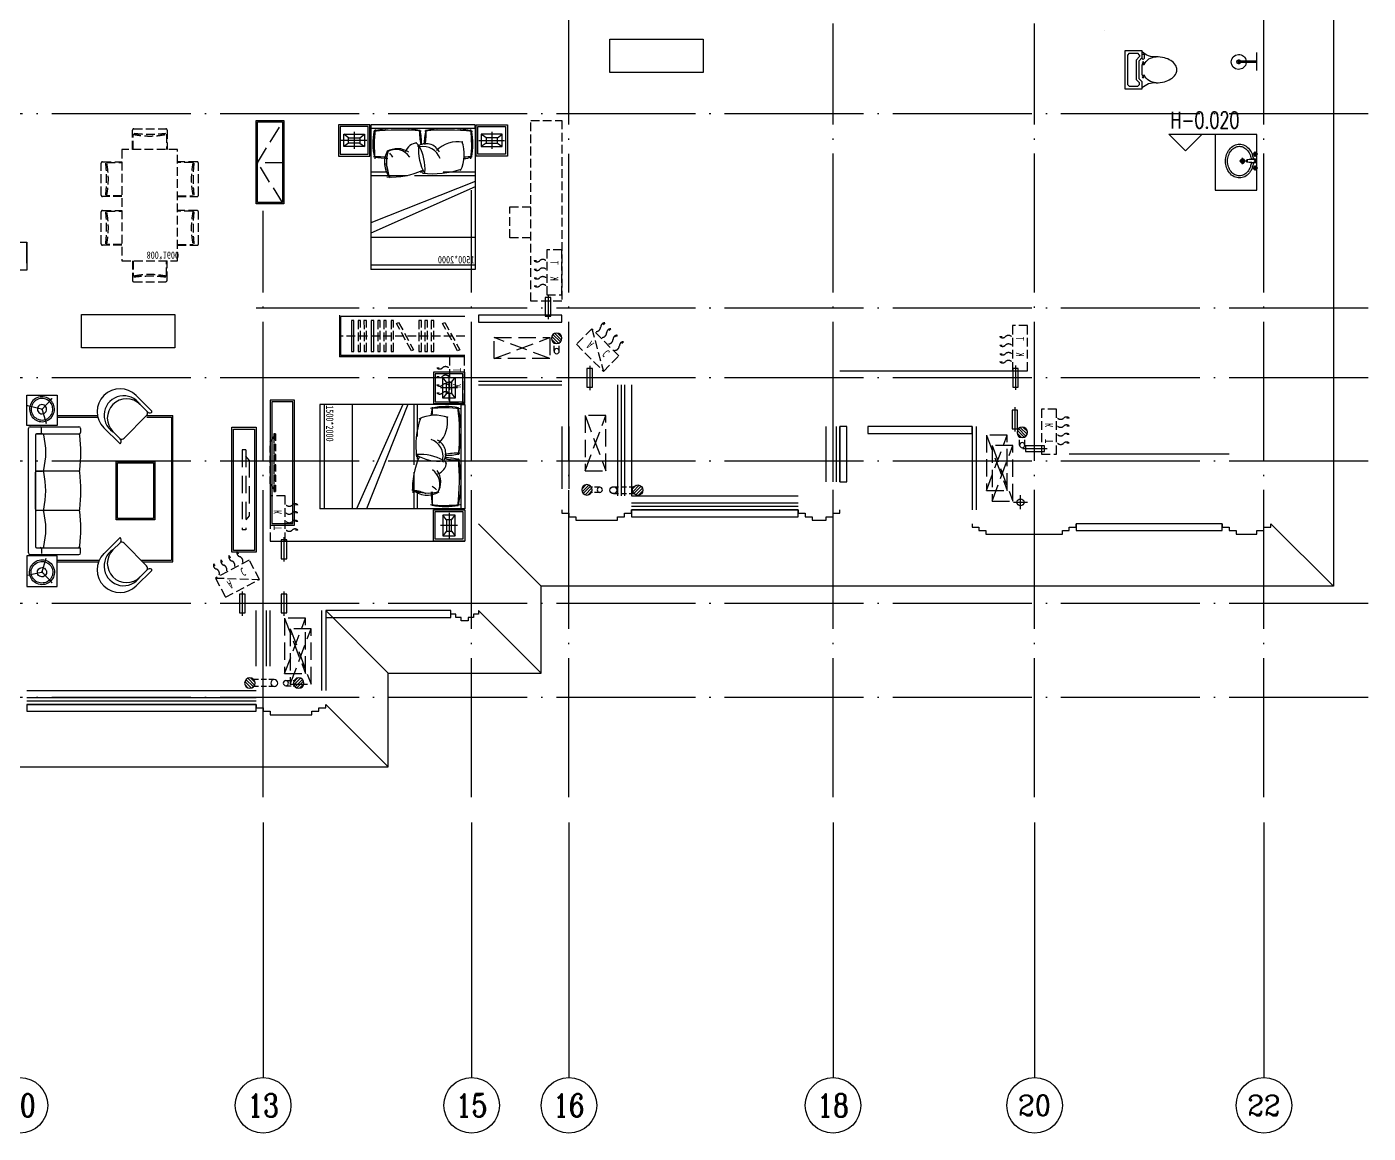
# Model space of a CAD drawing. Extents: x 115549 to 768939, y -502199 to 402497.
# Drawn here: x 209669 to 228969, y 163047 to 178968 of the extents above; entities that cross this region are included whole.
import ezdxf
from ezdxf.enums import TextEntityAlignment as Align

# ---------------------------------------------------------------- set-up
doc = ezdxf.new("R2010")
doc.units = 0
doc.header["$LTSCALE"] = 1000
doc.header["$MEASUREMENT"] = 0
for name, pattern in [('22#-平立剖面图_t3$0$PM$0$9-L-A1+B1$0$XP-201503-LIANMENG(7F)-L(100)$0$图例-5.1_t3$0$XP-201503-GUIYUAN(26F)-L(100)$0$平面图$0$1-4-RI-7F$0$DASH', [0.35, 0.25, -0.1]), ('22#-平立剖面图_t3$0$PM$0$9-L-A1+B1$0$XP-201503-LIANMENG(7F)-L(100)$0$图例-5.1_t3$0$XP-201503-GUIYUAN(26F)-L(100)$0$平面图$0$5、6、7#楼参照$0$DASH', [0.35, 0.25, -0.1]), ('22#-平立剖面图_t3$0$PM$0$A-02-平面图26$0$HIDDEN', [0.375, 0.25, -0.125]), ('22#-平立剖面图_t3$0$PM$0$DASH', [0.35, 0.25, -0.1]), ('DASH', [0.35, 0.25, -0.1]), ('DOTE', [2.42, 2, -0.2, 0.02, -0.2]), ('HIDDEN', [0.375, 0.25, -0.125])]:
    doc.linetypes.add(name, pattern=pattern)
for name, color, linetype in [('04-家具', 8, 'Continuous'), ('AXIS', 3, 'Continuous'), ('AXIS_TEXT', 7, 'Continuous'), ('DIM_ELEV', 3, 'Continuous'), ('DOTE', 16, 'DOTE'), ('EQUIP_地漏', 7, 'Continuous'), ('EVTR', 2, 'Continuous'), ('PUB_WALL', 9, 'Continuous'), ('WINDOW', 4, 'Continuous'), ('厨卫', 210, 'Continuous'), ('建筑-厨卫', 6, 'Continuous'), ('建筑-排水', 4, 'Continuous'), ('建筑房间名称', 21, 'Continuous'), ('排水', 4, 'Continuous'), ('栏杆', 11, 'Continuous'), ('空调机', 8, 'Continuous'), ('窗口线', 7, 'Continuous'), ('线脚', 163, 'Continuous')]:
    doc.layers.add(name, color=color, linetype=linetype)
doc.layers.add('_0', color=7, linetype='Continuous', lineweight=9)
doc.styles.add('22#-平立剖面图_t3$0$PM$0$9-L-A1+B1$0$XP-201503-LIANMENG(7F)-L(100)$0$图例-5.1_t3$0$XP-201503-GUIYUAN(26F)-L(100)$0$平面图$0$5、6、7#楼参照$0$CTDI-ST', font='', dxfattribs={"width": 0.7})
doc.styles.add('22#-平立剖面图_t3$0$PM$0$AAD-ST', font='', dxfattribs={"width": 0.7})
doc.styles.add('_TCH_AXIS', font='COMPLEX', dxfattribs={"bigfont": 'GBCBIG'})
doc.styles.add('_TCH_DIM', font='SIMPLEX', dxfattribs={"bigfont": 'GBCBIG'})
doc.styles.add('COMPLEX', font='COMPLEX')
doc.styles.get('22#-平立剖面图_t3$0$PM$0$9-L-A1+B1$0$XP-201503-LIANMENG(7F)-L(100)$0$图例-5.1_t3$0$XP-201503-GUIYUAN(26F)-L(100)$0$平面图$0$5、6、7#楼参照$0$CTDI-ST').set_extended_font_data('SimSun')
doc.styles.get('22#-平立剖面图_t3$0$PM$0$AAD-ST').set_extended_font_data('SimSun')

# ---------------------------------------------------------------- blocks, each defined once
blk = doc.blocks.new('22#-平立剖面图_t3$0$PM$0$A-02-平面图26$0$PS$0$TV-LCDWEGA-32')
at = {"linetype": '22#-平立剖面图_t3$0$PM$0$A-02-平面图26$0$HIDDEN', "ltscale": 0.5}
for p, q in [((-526, 97), (526, 97)), ((-526, 67), (526, 67))]:
    blk.add_line(p, q, dxfattribs=at)
for points in [[(526, 97), (-526, 97), (-526, 67), (526, 67)], [(-476, 67), (476, 67), (376, 0), (-376, 0)]]:
    blk.add_lwpolyline(points, close=True, dxfattribs=at)
blk = doc.blocks.new('22#-平立剖面图_t3$0$PM$0$A-02-平面图26$0$gdf')
at = {"linetype": '22#-平立剖面图_t3$0$PM$0$A-02-平面图26$0$HIDDEN'}
for p, q in [((88133, -11203), (88183, -11146)), ((88183, -11053), (88233, -11053)), ((88183, -11053), (88183, -12203)), ((88233, -11053), (88233, -12203)), ((88133, -11203), (88133, -12003)), ((88133, -12003), (88183, -12060)), ((88183, -12203), (88233, -12203))]:
    blk.add_line(p, q, dxfattribs=at)
blk = doc.blocks.new('sertewtewtwert')
at = {"layer": '04-家具'}
for p, q in [((78315, 664), (78315, 1864)), ((78315, 1864), (78715, 1864)), ((78335, 684), (78335, 1844)), ((78335, 1844), (78695, 1844)), ((78695, 1844), (78695, 684)), ((78715, 1864), (78715, 664)), ((78715, 664), (78315, 664)), ((78695, 684), (78335, 684)), ((73915, 114), (75015, 114)), ((75015, -186), (75015, 114)), ((75244, -2292), (75026, -2240)), ((75064, -2249), (75029, -2241)), ((75225, -2298), (75379, -2135)), ((75229, -2278), (75294, -2493)), ((75352, -2163), (75377, -2137)), ((75282, -2455), (75293, -2490)), ((75229, -4646), (75294, -4431)), ((75225, -4626), (75379, -4789)), ((75244, -4632), (75026, -4684)), ((75352, -4761), (75377, -4787))]:
    blk.add_line(p, q, dxfattribs=at)
at = {"layer": '04-家具', "linetype": '22#-平立剖面图_t3$0$PM$0$DASH'}
for p, q in [((78335, 1257), (78695, 1844)), ((78695, 1257), (78335, 1257)), ((78695, 684), (78335, 1257))]:
    blk.add_line(p, q, dxfattribs=at)
at = {"layer": '04-家具', "ltscale": 0.5}
for p, q in [((79949, 1804), (79499, 1804)), ((79499, 1804), (79499, 1354)), ((79924, 1779), (79524, 1779)), ((79524, 1779), (79524, 1379)), ((79924, 1379), (79924, 1779)), ((79924, 1379), (79924, 1779)), ((79949, 1354), (79949, 1804)), ((79949, 1354), (79949, 1804)), ((79964, 1753), (79964, -279)), ((81464, 1754), (81464, -279)), ((81479, 1804), (81929, 1804)), ((81479, 1354), (81479, 1804)), ((81504, 1779), (81904, 1779)), ((81504, 1379), (81504, 1779)), ((81904, 1779), (81904, 1379)), ((81929, 1804), (81929, 1354)), ((79908, 1578), (79540, 1578)), ((79642, 1614), (79574, 1667)), ((79724, 1701), (79724, 1456)), ((79806, 1614), (79874, 1667)), ((81520, 1578), (81888, 1578)), ((81622, 1614), (81554, 1667)), ((81704, 1701), (81704, 1456)), ((81786, 1614), (81854, 1667)), ((79499, 1354), (79949, 1354)), ((79524, 1379), (79924, 1379)), ((79642, 1541), (79574, 1490)), ((79806, 1541), (79874, 1490)), ((81929, 1354), (81479, 1354)), ((81904, 1379), (81504, 1379)), ((81622, 1541), (81554, 1490)), ((81786, 1541), (81854, 1490)), ((80191, 1122), (79964, 1122)), ((80492, 1069), (79964, 1069)), ((81464, 987), (79964, 391)), ((81464, 1069), (80595, 1069)), ((80714, 1122), (80676, 1122)), ((80888, 1069), (80736, 1069)), ((81464, 1122), (81005, 1122)), ((81464, 912), (79964, 245)), ((79964, 188), (81464, 188)), ((79964, -212), (81464, -212)), ((81464, -279), (79964, -279)), ((79515, -936), (79515, -1536)), ((79535, -1516), (79535, -956)), ((81315, -956), (79535, -956)), ((81315, -1536), (79515, -1536)), ((81315, -1516), (79535, -1516)), ((81315, -1756), (80865, -1756)), ((80865, -1756), (80865, -2206)), ((81290, -1781), (80890, -1781)), ((80890, -1781), (80890, -2181)), ((81052, -1900), (81001, -1832)), ((81090, -2165), (81090, -1798)), ((81125, -1900), (81178, -1832)), ((81290, -2181), (81290, -1781)), ((81315, -2206), (81315, -1756)), ((75015, -2525), (75015, -2086)), ((75015, -2086), (75453, -2086)), ((75453, -2086), (75453, -2525)), ((76812, -2315), (76589, -2092)), ((81212, -1981), (80967, -1981)), ((81052, -2063), (81001, -2131)), ((81125, -2063), (81178, -2131)), ((76644, -2222), (76746, -2324)), ((81265, -2221), (79233, -2221)), ((79233, -2221), (79233, -3721)), ((79300, -3721), (79300, -2221)), ((79700, -3721), (79700, -2221)), ((80423, -2221), (79756, -3721)), ((80498, -2221), (79902, -3721)), ((80581, -2221), (80581, -3090)), ((80633, -2221), (80633, -2680)), ((80865, -2206), (81315, -2206)), ((80890, -2181), (81290, -2181)), ((75453, -2381), (76033, -2381)), ((75453, -2403), (76033, -2403)), ((76413, -2707), (76739, -2381)), ((76740, -2381), (77118, -2381)), ((76740, -2403), (77096, -2403)), ((77096, -2403), (77096, -4299)), ((77096, -2403), (77096, -4299)), ((77096, -2403), (77096, -4462)), ((77118, -4484), (77118, -2381)), ((75453, -2525), (75015, -2525)), ((75038, -4357), (75038, -2567)), ((75063, -2542), (75763, -2542)), ((75139, -2659), (75139, -4265)), ((75139, -2659), (75139, -3162)), ((75155, -2642), (75771, -2642)), ((75241, -2642), (75155, -2642)), ((75224, -2626), (75224, -2559)), ((75788, -2567), (75788, -2626)), ((75788, -2567), (75788, -2626)), ((76124, -2556), (76347, -2780)), ((76254, -2612), (76356, -2714)), ((80581, -2798), (80581, -2949)), ((76298, -3883), (76298, -3041)), ((76298, -3041), (76859, -3041)), ((76319, -3862), (76319, -3063)), ((76319, -3063), (76838, -3063)), ((76838, -3063), (76838, -3862)), ((76859, -3041), (76859, -3883)), ((80633, -2971), (80633, -3009)), ((75762, -3179), (75139, -3179)), ((75139, -3728), (75139, -3196)), ((75155, -3179), (75241, -3179)), ((75155, -3179), (75241, -3179)), ((80581, -3193), (80581, -3721)), ((80633, -3494), (80633, -3721)), ((75762, -3745), (75139, -3745)), ((75139, -3762), (75139, -4265)), ((75241, -3745), (75155, -3745)), ((75241, -3745), (75155, -3745)), ((81265, -3721), (79233, -3721)), ((80865, -3736), (81315, -3736)), ((80865, -4186), (80865, -3736)), ((80865, -3736), (81315, -3736)), ((80890, -3761), (81290, -3761)), ((80890, -4161), (80890, -3761)), ((80890, -3761), (81290, -3761)), ((81052, -3880), (81001, -3812)), ((81090, -3778), (81090, -4145)), ((81125, -3880), (81178, -3812)), ((81290, -3761), (81290, -4161)), ((81315, -3736), (81315, -4186)), ((76859, -3883), (76298, -3883)), ((76838, -3862), (76319, -3862)), ((81212, -3961), (80967, -3961)), ((81052, -4043), (81001, -4111)), ((81125, -4043), (81178, -4111)), ((76124, -4368), (76347, -4145)), ((76254, -4312), (76356, -4210)), ((76413, -4217), (76739, -4543)), ((81315, -4186), (80865, -4186)), ((81290, -4161), (80890, -4161)), ((75453, -4400), (75015, -4400)), ((75015, -4400), (75015, -4838)), ((75063, -4382), (75763, -4382)), ((75155, -4282), (75771, -4282)), ((75155, -4282), (75241, -4282)), ((75224, -4298), (75224, -4365)), ((75453, -4838), (75453, -4400)), ((75788, -4357), (75788, -4298)), ((75788, -4357), (75788, -4298)), ((75453, -4462), (76058, -4462)), ((75453, -4484), (76049, -4484)), ((76812, -4609), (76589, -4832)), ((76644, -4702), (76746, -4600)), ((76658, -4462), (77096, -4462)), ((76680, -4484), (77118, -4484)), ((75015, -4838), (75453, -4838))]:
    blk.add_line(p, q, dxfattribs=at)
at = {"layer": '04-家具', "linetype": '22#-平立剖面图_t3$0$PM$0$DASH', "ltscale": 0.5}
for p, q in [((82265, 1864), (82715, 1864)), ((82265, -736), (82265, 1864)), ((82715, 1864), (82715, -736)), ((77184, 1446), (76384, 1446)), ((76384, 1446), (76384, -154)), ((77184, -154), (77184, 1446)), ((81965, 175), (81965, 625)), ((81965, 625), (82265, 625)), ((82265, 175), (81965, 175)), ((76384, -154), (77184, -154)), ((82715, -736), (82265, -736)), ((81315, -1236), (79535, -1236))]:
    blk.add_line(p, q, dxfattribs=at)
for points in [[(76534, 1446), (76534, 1726, -0.414214), (76554, 1746), (77014, 1746, -0.414214), (77034, 1726), (77034, 1446)], [(76384, 771), (76104, 771, -0.414214), (76084, 791), (76084, 1251, -0.414214), (76104, 1271), (76384, 1271)], [(77184, 771), (77464, 771, 0.414214), (77484, 791), (77484, 1251, 0.414214), (77464, 1271), (77184, 1271)], [(76384, 70), (76104, 70, -0.414214), (76084, 90), (76084, 550, -0.414214), (76104, 570), (76384, 570)], [(77184, 70), (77464, 70, 0.414214), (77484, 90), (77484, 550, 0.414214), (77464, 570), (77184, 570)], [(76534, -154), (76534, -434, 0.414214), (76554, -454), (77014, -454, 0.414214), (77034, -434), (77034, -154)]]:
    blk.add_lwpolyline(points, format="xyb", dxfattribs=at)
at = {"layer": '04-家具', "ltscale": 0.5}
for points in [[(79964, 1753), (81464, 1754), (81464, 1804), (79964, 1803), (79964, 1753)], [(81265, -3721), (81265, -2221), (81315, -2221), (81315, -3721), (81265, -3721)]]:
    blk.add_lwpolyline(points, dxfattribs=at)
at = {"layer": '04-家具', "linetype": '22#-平立剖面图_t3$0$PM$0$DASH', "ltscale": 0.5}
for points in [[(76544, 1446), (76544, 1667)], [(77024, 1667), (77024, 1446)], [(76163, 1261), (76384, 1261)], [(77406, 1261), (77184, 1261)], [(76384, 781), (76163, 781)], [(77184, 781), (77406, 781)], [(76163, 560), (76384, 560)], [(77406, 560), (77184, 560)], [(76384, 80), (76163, 80)], [(77184, 80), (77406, 80)], [(76544, -154), (76544, -376)], [(77024, -376), (77024, -154)]]:
    blk.add_lwpolyline(points, dxfattribs=at)
at = {"layer": '04-家具', "ltscale": 0.5}
for points in [[(79874, 1490), (79574, 1490), (79574, 1667), (79874, 1667)], [(79806, 1541), (79642, 1541), (79642, 1614), (79806, 1614)], [(81554, 1490), (81854, 1490), (81854, 1667), (81554, 1667)], [(81622, 1541), (81786, 1541), (81786, 1614), (81622, 1614)], [(79721, -1011), (79686, -1011), (79686, -1461), (79721, -1461)], [(80006, -1011), (79971, -1011), (79971, -1461), (80006, -1461)], [(81001, -2131), (81001, -1832), (81178, -1832), (81178, -2131)], [(81052, -2063), (81052, -1900), (81125, -1900), (81125, -2063)], [(81001, -3812), (81001, -4111), (81178, -4111), (81178, -3812)], [(81052, -3880), (81052, -4043), (81125, -4043), (81125, -3880)]]:
    blk.add_lwpolyline(points, close=True, dxfattribs=at)
at = {"layer": '04-家具'}
for points in [[(75015, -286), (73915, -286), (73915, 114), (75015, 114)], [(78515, -2160), (78515, -3960), (78865, -3960), (78865, -2160)], [(78540, -2185), (78540, -3935), (78840, -3935), (78840, -2185)], [(78290, -2574), (78290, -4324), (77990, -4324), (77990, -2574)]]:
    blk.add_lwpolyline(points, close=True, dxfattribs=at)
at = {"layer": '04-家具', "linetype": '22#-平立剖面图_t3$0$PM$0$DASH', "ltscale": 0.5}
for points in [[(79816, -1011), (79781, -1011), (79781, -1461), (79816, -1461)], [(79901, -1011), (79866, -1011), (79867, -1461), (79902, -1461)], [(80101, -1011), (80066, -1011), (80066, -1461), (80101, -1461)], [(80186, -1011), (80151, -1011), (80151, -1461), (80186, -1461)], [(80290, -1011), (80255, -1011), (80255, -1461), (80290, -1461)], [(80332, -1056), (80363, -1039), (80579, -1434), (80548, -1450)], [(80692, -1011), (80657, -1011), (80657, -1461), (80692, -1461)], [(80778, -1011), (80743, -1011), (80743, -1461), (80778, -1461)], [(80869, -1011), (80834, -1011), (80834, -1461), (80869, -1461)], [(80996, -1056), (81027, -1039), (81243, -1434), (81212, -1450)]]:
    blk.add_lwpolyline(points, close=True, dxfattribs=at)
at = {"layer": '04-家具', "ltscale": 0.5}
for centre, radius, start, end in [((80356, 117), 1635, 78.8888, 102.117), ((81072, 117), 1635, 77.8857, 101.1136), ((80890, 1533), 896, 168.2576, 192.6835), ((80382, -1376), 3105, 84.3609, 97.0365), ((81977, 1516), 1964, 173.5303, 185.9075), ((81431, 1691), 766, 176.8781, 193.0159), ((79940, 1530), 756, 359.3867, 14.6576), ((81488, 1530), 756, 165.3444, 180.6154), ((81046, -1377), 3106, 82.9662, 95.6415), ((79997, 1691), 766, 346.9862, 3.124), ((81212, 1129), 430, 79.5524, 135.0111), ((80783, 1379), 527, 333.4984, 20.6985), ((79452, 1515), 1964, 354.0945, 6.4718), ((80538, 1533), 896, 347.3185, 11.7445), ((80501, 1265), 341, 149.8768, 220.734), ((80749, 1269), 560, 164.822, 202.5433), ((80347, 1169), 291, 55.3505, 121.3463), ((80322, 1207), 241, 33.1068, 120.6324), ((79771, 1003), 610, 33.05, 40.0502), ((80645, 1352), 192, 94.9078, 160.8676), ((80574, 1457), 92.3, 30.1588, 65.1734), ((80759, 1318), 214, 26.1589, 125.834), ((81291, 1435), 642, 173.8129, 211.3468), ((80068, 1168), 677, 355.8513, 28.9555), ((80719, 1236), 255, 19.1668, 101.9598), ((79981, -4315), 5657, 87.7291, 89.772), ((80503, 5893), 4582, 263.9009, 266.3084), ((79621, 1003), 610, 6.1472, 23.7029), ((80865, 2351), 1251, 262.8661, 288.6091), ((81208, 2124), 813, 276.9056, 284.5433), ((81434, 254), 1089, 90.5272, 96.691), ((80272, 2075), 1023, 265.5549, 295.6598), ((76356, -2324), 329, 45, 225), ((76409, -2377), 282, 33.3383, 236.6617), ((76449, -2417), 276, 45, 225), ((76802, -2324), 13.1, 305.3796, 45), ((81027, -4234), 1964, 83.5282, 95.9055), ((81635, -2478), 813, 165.4567, 173.0944), ((79765, -2251), 1089, 353.309, 359.4728), ((81045, -3147), 896, 78.2555, 102.6815), ((78135, -2639), 3106, 354.3585, 7.0338), ((79628, -2614), 1635, 348.8864, 12.1143), ((76707, -2348), 46.1, 313.8304, 31.1501), ((76786, -2285), 55.5, 225, 295.8042), ((81863, -2820), 1251, 161.3909, 187.1339), ((80890, -2903), 527, 69.3015, 116.5016), ((80640, -2473), 430, 314.9889, 10.4476), ((75063, -2567), 24.9, 90, 180), ((75155, -2659), 16.7, 90, 180), ((75155, -2659), 16.7, 90, 180), ((75207, -2559), 16.7, 0, 90), ((75207, -2626), 16.7, 270, 0), ((75241, -2659), 16.7, 0, 90), ((74206, -2911), 1082, 346.5499, 13.4501), ((75733, -2680), 46.9, 14.6576, 52.3455), ((75763, -2567), 24.9, 0, 90), ((75763, -2567), 24.9, 0, 90), ((75771, -2626), 16.7, 270, 0), ((75771, -2626), 16.7, 270, 0), ((73320, -2915), 2471, 354.2567, 5.7433), ((76356, -2770), 13.1, 225, 349.6591), ((76380, -2675), 46.1, 238.8499, 316.1696), ((76317, -2754), 55.5, 340.0837, 45), ((80748, -2966), 255, 348.0402, 70.8332), ((80829, -2927), 214, 324.166, 63.8411), ((81587, -3414), 1023, 154.3402, 184.4451), ((80946, -2394), 642, 238.6532, 276.1871), ((80679, -3617), 677, 61.0445, 94.1487), ((80864, -3040), 192, 289.1324, 355.0922), ((80969, -3112), 92.3, 24.8266, 59.8412), ((81202, -3689), 766, 86.876, 103.0138), ((81202, -2254), 766, 256.9841, 273.1219), ((81042, -2198), 756, 269.3846, 284.6556), ((81042, -3745), 756, 75.3424, 90.6133), ((78135, -3303), 3105, 352.9635, 5.6391), ((79628, -3329), 1635, 347.883, 11.1112), ((75155, -3162), 16.7, 180, 270), ((75155, -3196), 16.7, 90, 180), ((75241, -3162), 16.7, 270, 0), ((75241, -3196), 16.7, 0, 90), ((74078, -3462), 1209, 347.2832, 12.7168), ((75762, -3162), 16.7, 270, 0), ((75762, -3196), 16.7, 0, 90), ((72928, -3462), 2863, 354.664, 5.336), ((80718, -3364), 241, 329.3676, 56.8932), ((80680, -3338), 291, 328.6537, 34.6495), ((80776, -3185), 341, 229.266, 300.1232), ((80780, -2936), 560, 247.4567, 285.178), ((80515, -4065), 610, 66.2971, 83.8528), ((80515, -3914), 610, 49.9498, 56.95), ((81027, -1709), 1964, 264.0925, 276.4697), ((85404, -3182), 4582, 183.6916, 186.0991), ((75197, -3704), 5657, 0.228, 2.2709), ((75155, -3728), 16.7, 180, 270), ((75155, -3762), 16.7, 90, 180), ((75241, -3728), 16.7, 270, 0), ((75241, -3762), 16.7, 0, 90), ((74206, -4013), 1082, 346.5499, 13.4501), ((75762, -3728), 16.7, 270, 0), ((75762, -3762), 16.7, 0, 90), ((73320, -4009), 2471, 354.2567, 5.7433), ((81045, -2795), 896, 257.3165, 281.7424), ((76356, -4154), 13.1, 10.3409, 135), ((76317, -4170), 55.5, 315, 19.9163), ((76380, -4249), 46.1, 43.8304, 121.1501), ((75063, -4357), 24.9, 180, 270), ((75155, -4265), 16.7, 180, 270), ((75155, -4265), 16.7, 180, 270), ((75207, -4298), 16.7, 0, 90), ((75241, -4265), 16.7, 270, 0), ((75733, -4245), 46.9, 307.6545, 345.3424), ((75763, -4357), 24.9, 270, 0), ((75763, -4357), 24.9, 270, 0), ((75771, -4298), 16.7, 0, 90), ((75771, -4298), 16.7, 0, 90), ((76356, -4600), 329, 135, 315), ((76409, -4547), 282, 123.3383, 326.6617), ((76449, -4507), 276, 135, 315), ((76707, -4576), 46.1, 328.8499, 46.1696), ((76786, -4639), 55.5, 64.1958, 135), ((76802, -4600), 13.1, 315, 54.6204)]:
    blk.add_arc(centre, radius, start, end, dxfattribs=at)
at = {"layer": '04-家具', "linetype": '22#-平立剖面图_t3$0$PM$0$DASH', "ltscale": 0.5}
for centre, radius, start, end in [((76784, 2796), 1154, 257.4874, 282.5126), ((76785, 3670), 2002, 263.4152, 276.5848), ((74161, 1022), 2002, 353.4152, 6.5848), ((75034, 1021), 1154, 347.4874, 12.5126), ((78535, 1021), 1154, 167.4874, 192.5126), ((79408, 1022), 2002, 173.4152, 186.5848), ((74161, 322), 2002, 353.4152, 6.5848), ((75034, 320), 1154, 347.4874, 12.5126), ((78535, 320), 1154, 167.4874, 192.5126), ((79408, 322), 2002, 173.4152, 186.5848), ((76784, -1505), 1154, 77.4874, 102.5126), ((76785, -2378), 2002, 83.4152, 96.5848)]:
    blk.add_arc(centre, radius, start, end, dxfattribs=at)
at = {"layer": '04-家具'}
for major_axis, start_param, end_param in [((127, 127), 0.028896, 3.170489), ((110, 110), 0.028896, 3.170489), ((127, 127), 3.170489, 6.312082), ((110, 110), 3.170489, 6.312082), ((46.7, 46.7), 0.028896, 3.170489), ((46.7, 46.7), 3.170489, 6.312082)]:
    blk.add_ellipse((75233, -2289), major_axis=major_axis, ratio=1, start_param=start_param, end_param=end_param, dxfattribs=at)
at = {"layer": '04-家具', "extrusion": (0, 0, -1)}
for major_axis, start_param, end_param in [((-127, 127), 0.028896, 3.170489), ((-127, 127), 3.170489, 6.312082), ((-110, 110), 3.170489, 6.312082), ((-110, 110), 0.028896, 3.170489), ((-46.7, 46.7), 3.170489, 6.312082), ((-46.7, 46.7), 0.028896, 3.170489)]:
    blk.add_ellipse((75233, -4635), major_axis=major_axis, ratio=1, start_param=start_param, end_param=end_param, dxfattribs=at)
at = {"layer": '04-家具', "xscale": 0.7874000000301749, "yscale": 0.7874000000301749, "zscale": 0.7874000000301749, "rotation": 270}
blk.add_blockref('22#-平立剖面图_t3$0$PM$0$A-02-平面图26$0$PS$0$TV-LCDWEGA-32', (78515, -3060), dxfattribs=at)
at = {"layer": '04-家具', "xscale": -1}
blk.add_blockref('22#-平立剖面图_t3$0$PM$0$A-02-平面图26$0$gdf', (166348, 8180), dxfattribs=at)
at = {"layer": '04-家具', "linetype": '22#-平立剖面图_t3$0$PM$0$DASH', "ltscale": 0.5, "style": '22#-平立剖面图_t3$0$PM$0$AAD-ST', "text_generation_flag": 4, "width": 0.7}
blk.add_text('800*1600', height=106.3, dxfattribs=at).set_placement((76739, -21))
at = {"layer": '04-家具', "ltscale": 0.5, "style": '22#-平立剖面图_t3$0$PM$0$AAD-ST', "text_generation_flag": 4, "width": 0.7}
blk.add_text('1500*2000', height=106.3, rotation=180, dxfattribs=at).set_placement((81454, -190))
at = {"layer": '04-家具', "ltscale": 0.5, "style": '22#-平立剖面图_t3$0$PM$0$AAD-ST', "width": 0.7}
blk.add_text('1500*2000', height=106.3, rotation=270, dxfattribs=at).set_placement((79321, -2232))
blk = doc.blocks.new('A$C51490333')
at = {"layer": '空调机', "color": 36, "linetype": 'DASH'}
for p, q in [((800, 0), (0, 300)), ((0, 0), (800, 300))]:
    blk.add_line(p, q, dxfattribs=at)
blk.add_lwpolyline([(0, 300), (800, 300), (800, 0), (0, 0)], close=True, dxfattribs=at)
blk = doc.blocks.new('建筑布置剪力墙')
at = {"layer": 'PUB_WALL'}
blk.add_lwpolyline([(58457963, 20109555), (58457963, 20109555)], dxfattribs=at)
blk = doc.blocks.new('sertgwertwer')
at = {"layer": '空调机', "linetype": '22#-平立剖面图_t3$0$PM$0$9-L-A1+B1$0$XP-201503-LIANMENG(7F)-L(100)$0$图例-5.1_t3$0$XP-201503-GUIYUAN(26F)-L(100)$0$平面图$0$5、6、7#楼参照$0$DASH', "ltscale": 0.5}
for p, q in [((64238, 26694), (63849, 26305)), ((63940, 26670), (63965, 26644)), ((63940, 26670), (63952, 26657)), ((64032, 26762), (64057, 26736)), ((64032, 26762), (64044, 26750)), ((64460, 26472), (64238, 26694)), ((63762, 26491), (63790, 26469)), ((63848, 26577), (63873, 26552)), ((63848, 26577), (63860, 26565)), ((63849, 26305), (64460, 26472)), ((64071, 26083), (64460, 26472)), ((63849, 26305), (64071, 26083))]:
    blk.add_line(p, q, dxfattribs=at)
for centre, radius, start, end in [((64000, 26670), 60.2, 179.9166, 270.0826), ((64092, 26762), 60.2, 179.9166, 270.0826), ((64089, 26633), 68.2, 2.7872, 87.212), ((63822, 26492), 60.2, 179.9166, 270.0826), ((63908, 26577), 60.2, 179.9166, 270.0826), ((63904, 26449), 68.2, 2.7872, 87.212), ((63997, 26541), 68.2, 2.7872, 87.212), ((63819, 26363), 68.2, 2.7872, 87.212)]:
    blk.add_arc(centre, radius, start, end, dxfattribs=at)
at = {"layer": '空调机', "linetype": '22#-平立剖面图_t3$0$PM$0$9-L-A1+B1$0$XP-201503-LIANMENG(7F)-L(100)$0$图例-5.1_t3$0$XP-201503-GUIYUAN(26F)-L(100)$0$平面图$0$5、6、7#楼参照$0$DASH', "ltscale": 0.5, "style": '22#-平立剖面图_t3$0$PM$0$9-L-A1+B1$0$XP-201503-LIANMENG(7F)-L(100)$0$图例-5.1_t3$0$XP-201503-GUIYUAN(26F)-L(100)$0$平面图$0$5、6、7#楼参照$0$CTDI-ST', "text_generation_flag": 4, "width": 0.7}
for s, p in [('C', (64139, 26530)), ('A', (64015, 26301))]:
    blk.add_text(s, height=122, rotation=45.0004, dxfattribs=at).set_placement(p)
blk = doc.blocks.new('sdfgesrtgwetwertw')
at = {"layer": '空调机', "ltscale": 0.5}
blk.add_line((61783, 25669), (61783, 25319), dxfattribs=at)
blk.add_lwpolyline([(61743, 25359), (61823, 25359), (61823, 25629), (61743, 25629)], close=True, dxfattribs=at)
blk = doc.blocks.new('sertewrtwert')
at = {"layer": '空调机', "linetype": '22#-平立剖面图_t3$0$PM$0$9-L-A1+B1$0$XP-201503-LIANMENG(7F)-L(100)$0$图例-5.1_t3$0$XP-201503-GUIYUAN(26F)-L(100)$0$平面图$0$5、6、7#楼参照$0$DASH', "ltscale": 0.5}
for p, q in [((62051, 26938), (61835, 26938)), ((61835, 26938), (61835, 26288)), ((62051, 26288), (62051, 26938)), ((61835, 26288), (62051, 26288))]:
    blk.add_line(p, q, dxfattribs=at)
at = {"layer": '空调机'}
for p, q in [((61652, 26781), (61686, 26781)), ((61652, 26781), (61668, 26781)), ((61652, 26657), (61686, 26657)), ((61652, 26657), (61668, 26657)), ((61652, 26534), (61686, 26534)), ((61652, 26534), (61668, 26534)), ((61652, 26419), (61686, 26423))]:
    blk.add_line(p, q, dxfattribs=at)
at = {"layer": '空调机', "linetype": '22#-平立剖面图_t3$0$PM$0$9-L-A1+B1$0$XP-201503-LIANMENG(7F)-L(100)$0$图例-5.1_t3$0$XP-201503-GUIYUAN(26F)-L(100)$0$平面图$0$1-4-RI-7F$0$DASH', "ltscale": 150}
for centre, radius, start, end in [((61692, 26821), 56.9, 224.9186, 315.0846), ((61692, 26697), 56.9, 224.9186, 315.0846), ((61776, 26733), 64.5, 47.7892, 132.214), ((61776, 26610), 64.5, 47.7892, 132.214), ((61692, 26574), 56.9, 224.9186, 315.0846), ((61776, 26486), 64.5, 47.7892, 132.214), ((61692, 26460), 56.9, 224.9186, 315.0846), ((61776, 26372), 64.5, 47.7892, 132.214)]:
    blk.add_arc(centre, radius, start, end, dxfattribs=at)
at = {"layer": '空调机', "style": '22#-平立剖面图_t3$0$PM$0$9-L-A1+B1$0$XP-201503-LIANMENG(7F)-L(100)$0$图例-5.1_t3$0$XP-201503-GUIYUAN(26F)-L(100)$0$平面图$0$5、6、7#楼参照$0$CTDI-ST', "text_generation_flag": 4, "width": 0.7}
for s, p in [('T', (61885, 26720)), ('K', (61885, 26491))]:
    blk.add_text(s, height=115, rotation=90.0016, dxfattribs=at).set_placement(p)
blk = doc.blocks.new('sdgertwertwertw')
at = {"layer": 'PUB_WALL'}
blk.add_lwpolyline([(277746, 172425), (277746, 172425)], dxfattribs=at)
blk = doc.blocks.new('22#-平立剖面图_t3$0$PM$0$A-CLYPT')
for points in [[(-124, 0), (133, 0)], [(-10, 0), (-10, -263)], [(10, 0), (10, -263)]]:
    blk.add_lwpolyline(points)
for centre, radius, start, end in [((0, -262), 108, 95.306, 84.694), ((0, -262), 28.3, 110.6725, 69.3275), ((0, -260), 10.5, 197.2381, 342.7619)]:
    blk.add_arc(centre, radius, start, end)
blk = doc.blocks.new('22#-平立剖面图_t3$0$PM$0$A-CXMT')
for p, q in [((-137, -74), (-63, -74)), ((-100, -37), (-100, -111)), ((-25, -48), (-31, -87)), ((-31, -87), (-17, -194)), ((-25, -48), (25, -48)), ((-25, -48), (-17, -194)), ((-24, -67), (24, -67)), ((-17, -184), (17, -184)), ((25, -48), (17, -194)), ((31, -87), (17, -194)), ((25, -48), (31, -87)), ((63, -74), (137, -74)), ((100, -37), (100, -111)), ((-45, -255), (45, -255)), ((-17, -194), (17, -194)), ((0, -210), (0, -300))]:
    blk.add_line(p, q)
for points in [[(-29, -101, 0.055034), (-93, -115, 0.088849), (-169, -156, 0.104988), (-224, -223, 0.12017), (-243, -300, 0.12017), (-224, -377, 0.104988), (-169, -444, 0.088849), (-93, -485, 0.080052), (0, -500, 0.080052)], [(-25, -131, 0.056066), (-83, -143, 0.088849), (-150, -180, 0.104988), (-197, -237, 0.12017), (-213, -300, 0.12017), (-197, -363, 0.104988), (-150, -420, 0.088849), (-83, -457, 0.080052), (0, -470, 0.080052)], [(0, -500, 0.080052), (93, -485, 0.088849), (169, -444, 0.104988), (224, -377, 0.12017), (243, -300, 0.12017), (224, -223, 0.104988), (169, -156, 0.088849), (93, -115, 0.055034), (29, -101, 0.080052)], [(0, -470, 0.080052), (83, -457, 0.088849), (150, -420, 0.104988), (197, -363, 0.12017), (213, -300, 0.12017), (197, -237, 0.104988), (150, -180, 0.088849), (83, -143, 0.056066), (25, -131, 0.080052)]]:
    blk.add_lwpolyline(points, format="xyb")
for centre, radius in [((-100, -74), 25), ((-100, -74), 15), ((100, -74), 25), ((100, -74), 15), ((0, -255), 30), ((0, -255), 20)]:
    blk.add_circle(centre, radius)
for centre, start, end in [((-1, -75), 80.5252, 279.4748), ((1, -75), 260.5252, 99.4748)]:
    blk.add_arc(centre, 7.19, start, end)
blk = doc.blocks.new('22#-平立剖面图_t3$0$PM$0$A-CMT')
for p, q in [((-237, -62), (-212, -37)), ((-237, -62), (-237, -187)), ((-212, -212), (-237, -187)), ((-212, -37), (212, -37)), ((-140, -162), (-190, -212)), ((-140, -162), (140, -162)), ((140, -162), (190, -212)), ((212, -37), (237, -62)), ((237, -187), (212, -212)), ((237, -62), (237, -187)), ((-162, -250), (-262, -250)), ((-225, -250), (-225, -275)), ((-225, -275), (-162, -275)), ((-212, -212), (-190, -212)), ((-125, -200), (-175, -250)), ((-125, -200), (125, -200)), ((-75, -250), (-75, -278)), ((75, -250), (-75, -250)), ((75, -250), (75, -278)), ((125, -200), (175, -250)), ((262, -250), (175, -250)), ((212, -212), (190, -212))]:
    blk.add_line(p, q)
blk.add_lwpolyline([(187, -449, -0.063415), (172, -569, -0.076468), (132, -661, -0.107136), (66, -729, -0.147373), (0, -749, -0.147374), (-66, -729, -0.107136), (-132, -661, -0.076468), (-172, -569, -0.063415), (-187, -449, 0.252621), (-262, -250), (-275, -250), (-275, 0), (275, 0), (275, -250), (262, -250, 0.252621)], format="xyb", close=True)
for centre in [(-100, -262), (100, -262)]:
    blk.add_circle(centre, 12.5)
for centre, radius, start, end in [((0, -449), 187, 113.5782, 180), ((-162, -262), 12.5, 270, 90), ((0, -449), 187, 0, 66.4218)]:
    blk.add_arc(centre, radius, start, end)
blk = doc.blocks.new('rewtwertwertwertwetrw')
at = {"layer": '厨卫'}
blk.add_lwpolyline([(88887, 146644), (88887, 147044), (88288, 147044), (88288, 146244), (88887, 146244)], close=True, dxfattribs=at)
at = {"layer": '厨卫', "xscale": -1}
for name, p, rotation in [('22#-平立剖面图_t3$0$PM$0$A-CMT', (86987, 147976), 89.99995261769703), ('22#-平立剖面图_t3$0$PM$0$A-CLYPT', (88887, 148090), 269.9999526176971), ('22#-平立剖面图_t3$0$PM$0$A-CXMT', (88935, 146662), 269.9999526176971)]:
    blk.add_blockref(name, p, dxfattribs=dict(at, rotation=rotation))
blk = doc.blocks.new('雨水管')
at = {"layer": '建筑-排水'}
for p, q in [((273605, -588784), (273605, -588584)), ((273505, -588684), (273705, -588684))]:
    blk.add_line(p, q, dxfattribs=at)
blk.add_circle((273605, -588684), 50, dxfattribs=at)
blk = doc.blocks.new('esrtwrtwetwertw')
at = {"layer": '建筑-排水'}
blk.add_blockref('雨水管', (-58929, 435121), dxfattribs=at)
blk = doc.blocks.new('_AXISO')
blk.add_circle((0, 0), 0.5)
at = {"layer": 'AXIS_TEXT', "style": 'COMPLEX', "width": 1.041667}
blk.add_attdef('A', text='', height=0.56, dxfattribs=at).set_placement((-0.25, -0.28), (0.25, -0.28), align=Align.FIT)
blk = doc.blocks.new('11')
at = {"layer": '排水'}
h = blk.add_hatch(dxfattribs=at)
h.set_pattern_fill('ANSI31', color=256, scale=250, angle=90, style=0)
h.set_pattern_definition([(225, (552986.876, 86546.916), (22.097087, -22.097087), [])])
edge = h.paths.add_edge_path()
edge.add_arc((33936, 214430), 75, 0, 360)
at = {"layer": '排水', "linetype": 'HIDDEN', "ltscale": 0.3}
for p, q in [((33586, 214480), (33880, 214480)), ((33586, 214380), (33880, 214380))]:
    blk.add_line(p, q, dxfattribs=at)
at = {"layer": '排水'}
for centre, radius in [((33586, 214430), 50), ((33936, 214430), 75)]:
    blk.add_circle(centre, radius, dxfattribs=at)
blk = doc.blocks.new('gadsfdsasfadsfd')
at = {"layer": '建筑-厨卫'}
for p, q in [((689433, 65901), (689497, 65965)), ((689438, 65863), (689535, 65960)), ((689454, 65838), (689560, 65944)), ((689480, 65821), (689577, 65918)), ((689518, 65816), (689582, 65880))]:
    blk.add_line(p, q, dxfattribs=at)
blk.add_circle((689507, 65891), 75, dxfattribs=at)
at = {"layer": '建筑-排水', "linetype": 'DASH', "ltscale": 0.3}
for p, q in [((689470, 65707), (689470, 65826)), ((689545, 65707), (689545, 65826))]:
    blk.add_line(p, q, dxfattribs=at)
at = {"layer": '建筑-排水'}
blk.add_circle((689507, 65707), 37.5, dxfattribs=at)
blk = doc.blocks.new('srtewyetertyertyert')
at = {"layer": '建筑-排水', "xscale": -1}
for p, rotation in [((897509, 30317), 7.646610217015848e-05), ((904208, 28964), 7.646610217015848e-05), ((274328, 783534), 90.00007646610209), ((138400, -598262), 270.0000764661021)]:
    blk.add_blockref('gadsfdsasfadsfd', p, dxfattribs=dict(at, rotation=rotation))
blk = doc.blocks.new('wawerqwrtwetrwertwertw')
at = {"layer": '建筑房间名称'}
for points in [[(64553, 106418), (65896, 106418), (65896, 105938), (64553, 105938)], [(79577, 106418), (80920, 106418), (80920, 105938), (79577, 105938)], [(71974, 102454), (73318, 102454), (73318, 101974), (71974, 101974)]]:
    blk.add_lwpolyline(points, close=True, dxfattribs=at)
blk = doc.blocks.new('sertywetwretwet')
at = {"layer": '建筑房间名称'}
for points in [[(460240, 11308), (461583, 11308), (461583, 10828), (460240, 10828)], [(475264, 11308), (476607, 11308), (476607, 10828), (475264, 10828)], [(467661, 7344), (469004, 7344), (469004, 6864), (467661, 6864)]]:
    blk.add_lwpolyline(points, close=True, dxfattribs=at)
blk.add_blockref('wawerqwrtwetrwertwertw', (395687, -95110), dxfattribs=at)

msp = doc.modelspace()

# ---------------------------------------------------------------- linework, layer by layer
at = {"layer": '04-家具'}
msp.add_lwpolyline([(212969.1, 173206.1), (212969.1, 171406.1), (212619.1, 171406.1), (212619.1, 173206.1)], close=True, dxfattribs=at)
at = {"layer": 'AXIS'}
for p, q in [((213069.1, 167518.2), (213069.1, 163847.4)), ((216069.1, 167518.2), (216069.1, 163847.4)), ((217469.1, 167518.2), (217469.1, 163847.4)), ((221269.1, 167518.2), (221269.1, 163847.4)), ((224169.1, 167518.2), (224169.1, 163847.4)), ((227469.1, 167518.2), (227469.1, 163847.4))]:
    msp.add_line(p, q, dxfattribs=at)
at = {"layer": 'DIM_ELEV'}
for p, q in [((226341.4, 177183.3), (226101.4, 177423.3)), ((226101.4, 177423.3), (227203.3, 177423.3)), ((226341.4, 177183.3), (226581.4, 177423.3))]:
    msp.add_line(p, q, dxfattribs=at)
at = {"layer": 'DOTE'}
for p, q in [((217469.1, 167882.8), (217469.1, 190567.4)), ((227469.1, 167882.9), (227469.1, 190567.5)), ((221269.1, 167882.9), (221269.1, 179018.1)), ((224169.1, 167882.9), (224169.1, 179018.1)), ((228969.1, 177718.1), (194069.1, 177718.1)), ((216069.1, 167882.8), (216069.1, 176618.1)), ((213069.1, 167882.7), (213069.1, 176318.1)), ((228969.1, 174918.1), (212969.1, 174918.1)), ((228969.1, 173918.1), (194069.1, 173918.1)), ((228969.1, 172718.1), (194069.1, 172718.1)), ((228969.1, 170668.1), (194069.1, 170668.1)), ((228969.1, 169318.1), (194069.1, 169318.1))]:
    msp.add_line(p, q, dxfattribs=at)
at = {"layer": 'EVTR'}
for points in [[(216419.1, 185218.1), (221569.1, 185218.1), (221569.1, 183718.1), (227068.9, 183718.1), (227069, 180018.1), (228469, 180018.1), (228469.1, 178718.1), (228469.1, 178718.1), (228469.1, 174918.1), (228469.1, 174918.1), (228469.1, 170918.1), (217069.1, 170918.1)], [(216169.1, 171818.1), (217069.1, 170918.1)], [(227569.1, 171818.1), (228469.1, 170918.1)], [(194569.1, 170918.1), (205569.1, 170918.1), (205569.1, 168318.1), (214869.1, 168318.1), (214869.1, 169668.1), (217069.1, 169668.1), (217069.1, 170918.1)], [(213969.1, 170568.1), (214869.1, 169668.1)], [(216169.1, 170568.1), (217069.1, 169668.1)], [(213969.1, 169218.1), (214869.1, 168318.1)]]:
    msp.add_lwpolyline(points, dxfattribs=at)
at = {"layer": 'WINDOW'}
for p, q in [((221369, 174018.1), (224069, 174018.1)), ((226969.1, 172818.1), (224669, 172818.1)), ((213169.1, 171568.1), (215969.1, 171568.1))]:
    msp.add_line(p, q, dxfattribs=at)
at = {"layer": '栏杆'}
for p, q in [((216169.1, 173868.1), (217369.1, 173868.1)), ((216169.1, 173818.1), (217369.1, 173818.1)), ((218169.1, 173818.1), (218169.1, 172218.1)), ((218219.1, 173818.1), (218219.1, 172218.1)), ((218269.1, 173818.1), (218269.1, 172218.1)), ((218369.1, 173818.1), (218369.1, 172218.1)), ((217369.1, 173218.1), (217369.1, 172318.1)), ((217469.1, 173218.1), (217469.1, 172318.1)), ((221169.1, 172418.1), (221169.1, 173218.1)), ((221269.1, 172418.1), (221269.1, 173218.1)), ((221319.1, 172418.1), (221319.1, 173218.1)), ((221369.1, 172418.1), (221369.1, 173218.1)), ((218369.1, 172218.1), (220769.1, 172218.1)), ((218369.1, 172118.1), (220769.1, 172118.1)), ((218369.1, 172068.1), (220769.1, 172068.1)), ((218369.1, 172018.1), (220769.1, 172018.1)), ((212969.1, 169768.1), (212969.1, 170568.1)), ((213069.1, 169768.1), (213069.1, 170568.1)), ((213119.1, 169768.1), (213119.1, 170568.1)), ((213169.1, 169768.1), (213169.1, 170568.1)), ((209669.1, 169418.1), (212969.1, 169418.1)), ((209669.1, 169318.1), (212969.1, 169318.1)), ((209669.1, 169268.1), (212969.1, 169268.1)), ((209669.1, 169218.1), (212969.1, 169218.1))]:
    msp.add_line(p, q, dxfattribs=at)
for points in [[(223269, 173218.1), (223269, 172018.1)], [(223329, 173218.1), (223329, 172018.1)], [(213909.1, 170568.1), (213909.1, 169418.1)], [(213969.1, 170568.1), (213969.1, 169418.1)]]:
    msp.add_lwpolyline(points, dxfattribs=at)
at = {"layer": '窗口线'}
for points in [[(216169.1, 174718.1), (217369.1, 174718.1), (217369.1, 174818.1), (216169.1, 174818.1)], [(221369.1, 173218.1), (221369.1, 172418.1), (221469.1, 172418.1), (221469.1, 173218.1)], [(221769, 173118.1), (223269, 173118.1), (223269, 173218.1), (221769, 173218.1)], [(218369.1, 171918.1), (220769.1, 171918.1), (220769.1, 172018.1), (218369.1, 172018.1)], [(224769.1, 171818.1), (224769.1, 171718.1), (226869.1, 171718.1), (226869.1, 171818.1)], [(213969.1, 170468.1), (215769.1, 170468.1), (215769.1, 170568.1), (213969.1, 170568.1)], [(209669.1, 169118.1), (212969.1, 169118.1), (212969.1, 169218.1), (209669.1, 169218.1)]]:
    msp.add_lwpolyline(points, close=True, dxfattribs=at)
at = {"layer": '线脚'}
for points in [[(217369.1, 172018.1), (217369.1, 171968.1), (217469.1, 171968.1), (217469.1, 171918.1), (217569.1, 171918.1), (217569.1, 171868.1), (218169.1, 171868.1), (218169.1, 171918.1), (218269.1, 171918.1), (218269.1, 171968.1), (218369.1, 171968.1), (218369.1, 172018.1)], [(220769.1, 172018.1), (220769.1, 171968.1), (220869.1, 171968.1), (220869.1, 171918.1), (220969.1, 171918.1), (220969.1, 171868.1), (221169.1, 171868.1), (221169.1, 171918.1), (221269.1, 171918.1), (221269.1, 171968.1), (221369.1, 171968.1), (221369.1, 172018.1)], [(223269, 171818.1), (223269, 171768.1), (223369, 171768.1), (223369, 171718.1), (223469, 171718.1), (223469, 171668.1), (224569.1, 171668.1), (224569.1, 171718.1), (224669.1, 171718.1), (224669.1, 171768.1), (224769.1, 171768.1), (224769.1, 171818.1)], [(226869.1, 171818.1), (226869.1, 171768.1), (226969.1, 171768.1), (226969.1, 171718.1), (227069.1, 171718.1), (227069.1, 171668.1), (227369.1, 171668.1), (227369.1, 171718.1), (227469.1, 171718.1), (227469.1, 171768.1), (227569.1, 171768.1), (227569.1, 171818.1)], [(212969.1, 169218.1), (212969.1, 169168.1), (213069.1, 169168.1), (213069.1, 169118.1), (213169.1, 169118.1), (213169.1, 169068.1), (213769.1, 169068.1), (213769.1, 169118.1), (213869.1, 169118.1), (213869.1, 169168.1), (213969.1, 169168.1), (213969.1, 169218.1)]]:
    msp.add_lwpolyline(points, dxfattribs=at)
at = {"layer": '线脚', "ltscale": 0.2}
msp.add_lwpolyline([(216169.1, 170568.1), (216169.1, 170518.1), (216094.1, 170518.1), (216094.1, 170468.1), (216019.1, 170468.1), (216019.1, 170468.1), (216019.1, 170468.1), (216019.1, 170418.1), (215919.1, 170418.1), (215919.1, 170468.1), (215844.1, 170468.1), (215844.1, 170518.1), (215769.1, 170518.1), (215769.1, 170568.1)], dxfattribs=at)

# ---------------------------------------------------------------- block references
msp.add_blockref('sertywetwretwet', (-257205.1, 167483.8))
at = {"layer": '04-家具'}
msp.add_blockref('sertewtewtwert', (134654.3, 175754.6), dxfattribs=at)
at = {"layer": '_0', "color": 0}
msp.add_blockref('esrtwrtwetwertw', (9290.7, 325689.2), dxfattribs=at)
at = {"layer": 'AXIS'}
ref = msp.add_blockref('_AXISO', (209569.1, 163447.4), dxfattribs=dict(at, xscale=800, yscale=800, zscale=800))
ref.add_attrib('A', '10', dxfattribs={"layer": 'AXIS_TEXT', "height": 328.45, "style": '_TCH_AXIS'}).set_placement((209342.3, 163283.2), (209795.9, 163283.2), align=Align.FIT)
ref = msp.add_blockref('_AXISO', (213069.1, 163447.4), dxfattribs=dict(at, xscale=800, yscale=800, zscale=800))
ref.add_attrib('A', '13', dxfattribs={"layer": 'AXIS_TEXT', "height": 328.45, "style": '_TCH_AXIS'}).set_placement((212842.3, 163283.2), (213295.9, 163283.2), align=Align.FIT)
ref = msp.add_blockref('_AXISO', (216069.1, 163447.4), dxfattribs=dict(at, xscale=800, yscale=800, zscale=800))
ref.add_attrib('A', '15', dxfattribs={"layer": 'AXIS_TEXT', "height": 328.45, "style": '_TCH_AXIS'}).set_placement((215842.3, 163283.2), (216295.9, 163283.2), align=Align.FIT)
ref = msp.add_blockref('_AXISO', (217469.1, 163447.4), dxfattribs=dict(at, xscale=800, yscale=800, zscale=800))
ref.add_attrib('A', '16', dxfattribs={"layer": 'AXIS_TEXT', "height": 328.45, "style": '_TCH_AXIS'}).set_placement((217242.4, 163283.2), (217695.9, 163283.2), align=Align.FIT)
ref = msp.add_blockref('_AXISO', (221269.1, 163447.4), dxfattribs=dict(at, xscale=800, yscale=800, zscale=800))
ref.add_attrib('A', '18', dxfattribs={"layer": 'AXIS_TEXT', "height": 328.45, "style": '_TCH_AXIS'}).set_placement((221042.4, 163283.2), (221495.9, 163283.2), align=Align.FIT)
ref = msp.add_blockref('_AXISO', (224169.1, 163447.4), dxfattribs=dict(at, xscale=800, yscale=800, zscale=800))
ref.add_attrib('A', '20', dxfattribs={"layer": 'AXIS_TEXT', "height": 294.28, "style": '_TCH_AXIS'}).set_placement((223930.9, 163300.3), (224407.4, 163300.3), align=Align.FIT)
ref = msp.add_blockref('_AXISO', (227469.1, 163447.4), dxfattribs=dict(at, xscale=800, yscale=800, zscale=800))
ref.add_attrib('A', '22', dxfattribs={"layer": 'AXIS_TEXT', "height": 294.28, "style": '_TCH_AXIS'}).set_placement((227230.9, 163300.3), (227707.3, 163300.3), align=Align.FIT)
at = {"layer": 'EQUIP_地漏'}
msp.add_blockref('11', (184523.4, -42129.3), dxfattribs=at)
at = {"layer": 'EQUIP_地漏', "xscale": -1}
msp.add_blockref('11', (246814.5, -44905.1), dxfattribs=at)
at = {"layer": '厨卫'}
msp.add_blockref('rewtwertwertwertwetrw', (138481.6, 30373.8), dxfattribs=at)
at = {"layer": '建筑-排水'}
msp.add_blockref('srtewyetertyertyert', (9290.7, 78278.8), dxfattribs=at)
at = {"layer": '栏杆'}
msp.add_blockref('建筑布置剪力墙', (-58232793.6, -19930637), dxfattribs=at)
at = {"layer": '空调机', "linetype": '22#-平立剖面图_t3$0$PM$0$9-L-A1+B1$0$XP-201503-LIANMENG(7F)-L(100)$0$图例-5.1_t3$0$XP-201503-GUIYUAN(26F)-L(100)$0$平面图$0$5、6、7#楼参照$0$DASH', "ltscale": 0.5}
for name, p in [('sertewrtwert', (155317.9, 148822.7)), ('sdfgesrtgwetwertw', (155386.1, 149443.9)), ('sertewrtwert', (162017.8, 147729.9)), ('sertewrtwert', (153917.9, 147280.6)), ('sdfgesrtgwetwertw', (155986, 148422)), ('sdfgesrtgwetwertw', (162111, 148424.5)), ('sdfgesrtgwetwertw', (162101.5, 147824.5)), ('sdfgesrtgwetwertw', (151586, 145954.6)), ('sdfgesrtgwetwertw', (150986, 145175.1)), ('sdfgesrtgwetwertw', (151586, 145174.5))]:
    msp.add_blockref(name, p, dxfattribs=at)
for name, p, rotation in [('sertgwertwer', (191718.3, 238562.6), 269.7995174638382), ('sertewrtwert', (286320.3, 199756.4), 180), ('sdfgesrtgwetwertw', (198681.1, 234679.3), 270), ('sertewrtwert', (275220.3, 198506.4), 180), ('sertgwertwer', (143607.6, 164829.2), 342.7661520531482)]:
    msp.add_blockref(name, p, dxfattribs=dict(at, rotation=rotation))
at = {"layer": '空调机'}
msp.add_blockref('A$C51490333', (216392, 174195.5), dxfattribs=at)
at = {"layer": '空调机', "xscale": -0.9969230769230768, "yscale": 0.9969230769230768, "zscale": 0.9969230769230768, "rotation": 270}
for p in [(217702, 172578), (223476.2, 172295.6), (223557.3, 172143.7), (213378.7, 169660.3), (213459.8, 169508.4)]:
    msp.add_blockref('A$C51490333', p, dxfattribs=at)
at = {"layer": '线脚', "color": 6}
msp.add_blockref('sdgertwertwertw', (-52576.8, 6493.5), dxfattribs=at)

# ---------------------------------------------------------------- texts
at = {"layer": 'DIM_ELEV', "color": 7, "style": '_TCH_DIM', "width": 0.705882}
msp.add_text('H-0.020', height=238, dxfattribs=at).set_placement((226123.3, 177507.3))

doc.saveas('drawing.dxf')
